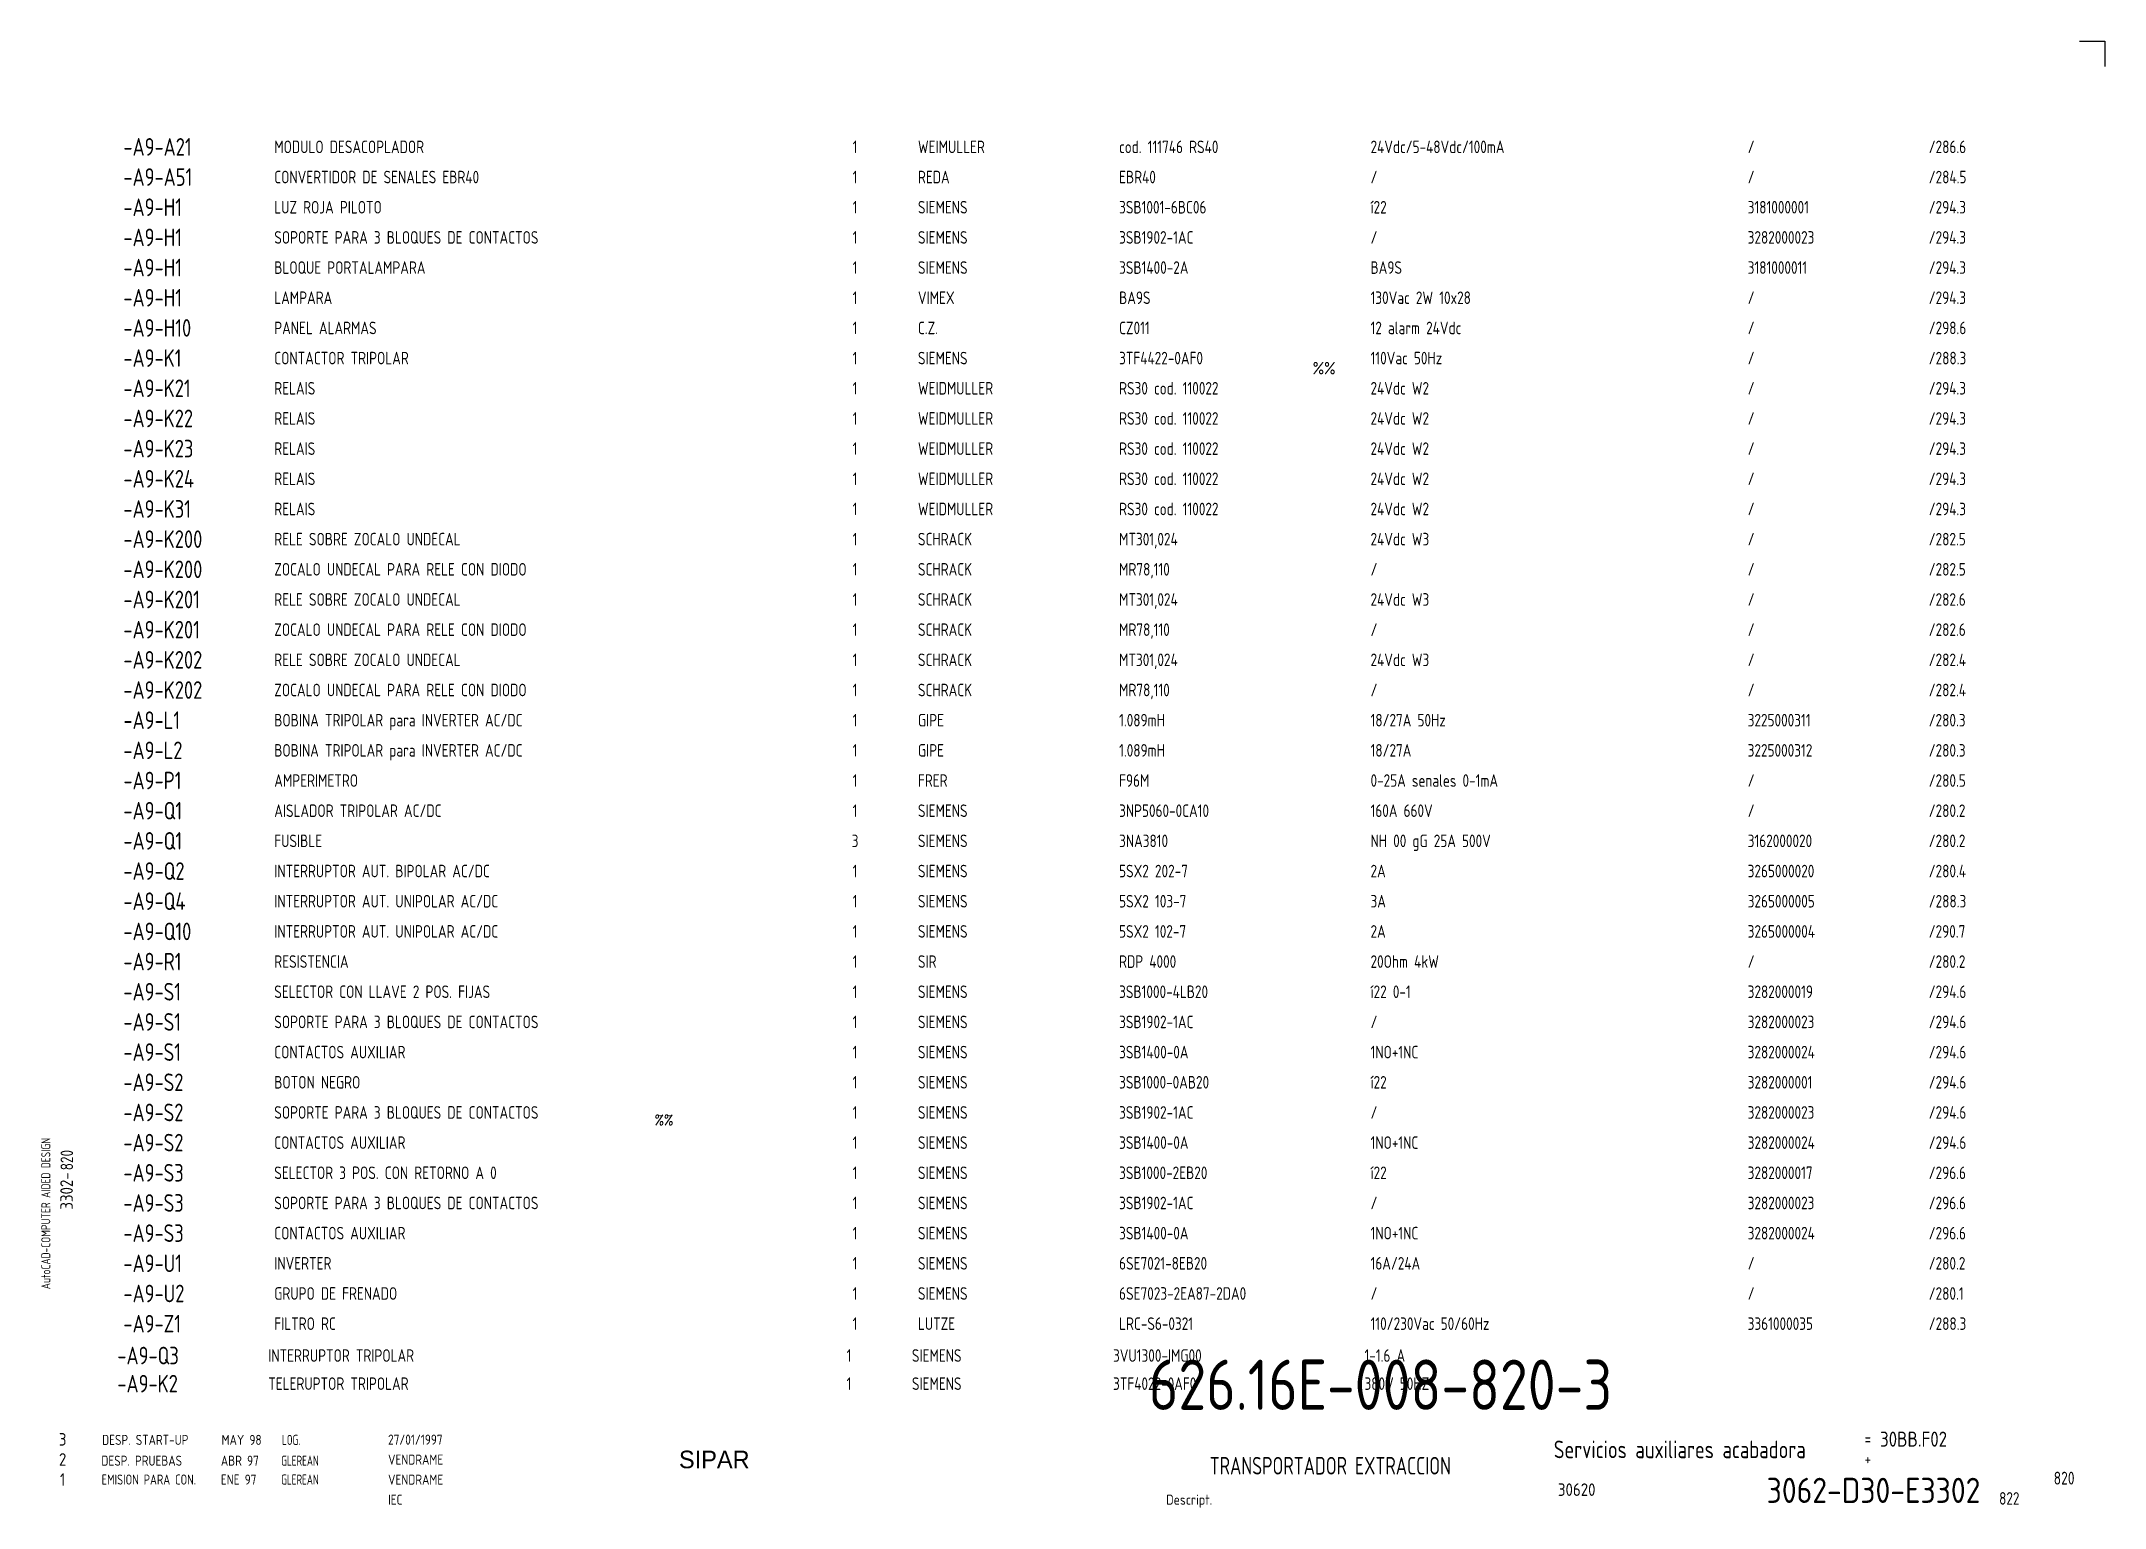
# Model space of a CAD drawing. Extents: x 10 to 420, y 5 to 297.
import ezdxf
from ezdxf.enums import TextEntityAlignment as Align

# ---------------------------------------------------------------- set-up
doc = ezdxf.new("R2010")
doc.units = 0
doc.header["$LTSCALE"] = 8
doc.header["$MEASUREMENT"] = 0
doc.layers.get('0').update_dxf_attribs({"linetype": 'CONTINUOUS'})
doc.layers.add('CART', color=7, linetype='CONTINUOUS')
doc.layers.add('ING', color=7, linetype='CONTINUOUS')
doc.styles.add('DIN', font='DIN', dxfattribs={"width": 0.85})
doc.styles.add('SIMPLEX', font='SIMPLEX', dxfattribs={"width": 0.9})
doc.styles.add('UNIV', font='UNIV')

# ---------------------------------------------------------------- blocks, each defined once
blk = doc.blocks.new('WB-FG100')
at = {"layer": 'CART', "color": 1}
for p, q in [((415, 297), (420, 297)), ((420, 297), (420, 292))]:
    blk.add_line(p, q, dxfattribs=at)
at = {"layer": 'CART', "color": 1, "style": 'DIN', "width": 0.8}
blk.add_text('AutoCAD-COMPUTER AIDED DESIGN', height=1.8, rotation=90, dxfattribs=at).set_placement((11.47, 48.84))
at = {"layer": 'CART', "color": 3, "style": 'DIN', "width": 0.8}
for s, p in [('=', (372.24, 17.91)), ('+', (372.24, 13.87))]:
    blk.add_text(s, height=2.5, dxfattribs=at).set_placement(p)
at = {"layer": 'CART', "color": 7, "style": 'DIN', "width": 0.9}
blk.add_attdef('FILE', text='', height=2.5, rotation=90, dxfattribs=at).set_placement((15.95, 68.38), align=Align.CENTER)
for tag, p in [('MOD-3', (13.92, 19)), ('MOD-2', (13.92, 15)), ('MOD-1', (13.92, 11)), ('NR.COMMESSA', (315, 9))]:
    blk.add_attdef(tag, text='', height=2.5, dxfattribs=at).set_placement(p, align=Align.MIDDLE)
at = {"layer": 'CART', "color": 7, "style": 'DIN'}
for tag, width, p in [('REV-3', 0.9, (21.66, 19)), ('DATA-3', 0.9, (45.37, 19)), ('NOME-3', 0.9, (57.37, 19)), ('REV-2', 0.9, (21.66, 15)), ('DATA-2', 0.9, (45.37, 15)), ('NOME-2', 0.9, (57.37, 15)), ('REV-1', 0.9, (21.66, 11)), ('DATA-1', 0.9, (45.37, 11)), ('NOME-1', 0.7, (57.37, 11))]:
    blk.add_attdef(tag, text='', height=2, dxfattribs=dict(at, width=width)).set_placement(p, align=Align.MIDDLE_LEFT)
at = {"layer": 'CART', "color": 7, "style": 'DIN', "width": 0.9}
for tag, p, height in [('DATA', (78.64, 17.94), 2), ('ESECUTORE', (78.64, 13.97), 2), ('CONTROLLORE', (78.64, 9.99), 2), ('SEGUE', (398.93, 5.65), 2.8), ('NORMA', (78.64, 6.01), 2)]:
    blk.add_attdef(tag, p, '', height=height, dxfattribs=at)
at = {"layer": 'CART', "color": 2, "style": 'DIN', "width": 0.9}
for tag, p in [('TITOLO-1/3', (266.5, 18.23)), ('TITOLO-1/2', (266.5, 15.73)), ('TITOLO-2/3', (266.5, 13.18)), ('TITOLO-2/2', (266.5, 10.68)), ('TITOLO-3/3', (266.5, 8.13))]:
    blk.add_attdef(tag, text='', height=3.5, dxfattribs=at).set_placement(p, align=Align.MIDDLE)
at = {"layer": 'CART', "color": 3, "style": 'DIN', "width": 0.9}
blk.add_attdef('ASSIEME', text='', height=3.5, dxfattribs=at).set_placement((334, 17), align=Align.MIDDLE)
at = {"layer": 'CART', "color": 3, "style": 'DIN', "width": 0.85}
for tag, p in [('=', (375.33, 16.63)), ('+', (375.33, 12.76))]:
    blk.add_attdef(tag, text='', height=3, dxfattribs=at).set_placement(p, align=Align.BOTTOM_LEFT)
at = {"layer": 'CART', "color": 3, "style": 'DIN', "width": 0.9}
blk.add_attdef('FOGLIO', text='', height=2.8, dxfattribs=at).set_placement((414.2, 9.56), align=Align.RIGHT)
at = {"layer": 'CART', "color": 2, "style": 'DIN', "width": 0.9}
blk.add_attdef('DISEGNO', text='', height=5, dxfattribs=at).set_placement((395.27, 6.35), align=Align.RIGHT)
at = {"layer": 'CART', "color": 1, "style": 'DIN', "width": 0.9}
blk.add_attdef('TIPOLOGIA', (233.37, 6), '', height=2, dxfattribs=at)
blk = doc.blocks.new('DESP')
at = {"linetype": 'Continuous', "style": 'DIN'}
for s, width, p in [('DESP. START-UP', 0.85, (21.62, 17.59)), ('MAY 98', 0.85, (45.38, 17.59)), ('LOG.', 0.7, (57.38, 17.59))]:
    blk.add_text(s, height=2, dxfattribs=dict(at, width=width)).set_placement(p)
blk = doc.blocks.new('D')
at = {"linetype": 'Continuous'}
blk.add_blockref('DESP', (-5.04, -5.13), dxfattribs=at)

msp = doc.modelspace()

# ---------------------------------------------------------------- block references
at = {"linetype": 'Continuous'}
msp.add_blockref('D', (5.19, 5.43), dxfattribs=at)
at = {"layer": 'CART'}
ref = msp.add_blockref('WB-FG100', (0, 0), dxfattribs=at)
ref.add_attrib('TIPOLOGIA', 'Descript.', (233.37, 6), dxfattribs={"color": 1, "height": 2, "style": 'DIN', "width": 0.9})
ref.add_attrib('ASSIEME', 'Servicios auxiliares acabadora', dxfattribs={"color": 3, "height": 3.5, "style": 'DIN', "width": 0.8}).set_placement((335.5, 17), align=Align.MIDDLE)
ref.add_attrib('=', '30BB.F02', dxfattribs={"color": 3, "height": 3, "style": 'DIN', "width": 0.85}).set_placement((375.33, 16.63), align=Align.BOTTOM_LEFT)
ref.add_attrib('NR.COMMESSA', '30620', dxfattribs={"color": 7, "height": 2.5, "style": 'DIN', "width": 0.9}).set_placement((315, 9), align=Align.MIDDLE)
ref.add_attrib('DISEGNO', '3062-D30-E3302', dxfattribs={"color": 2, "height": 5, "style": 'DIN', "width": 0.9}).set_placement((395.27, 6.35), align=Align.RIGHT)
ref.add_attrib('DATA', '27/01/1997', (78.64, 17.94), dxfattribs={"color": 7, "height": 2, "style": 'DIN', "width": 0.85})
ref.add_attrib('ESECUTORE', 'VENDRAME', (78.64, 13.97), dxfattribs={"color": 7, "height": 2, "style": 'DIN', "width": 0.85})
ref.add_attrib('CONTROLLORE', 'VENDRAME', (78.64, 9.99), dxfattribs={"color": 7, "height": 2, "style": 'DIN', "width": 0.85})
ref.add_attrib('NORMA', 'IEC', (78.64, 6.01), dxfattribs={"color": 7, "height": 2, "style": 'DIN', "width": 0.85})
ref.add_attrib('MOD-1', '1', dxfattribs={"color": 7, "height": 2.5, "style": 'DIN', "width": 0.9}).set_placement((13.92, 11), align=Align.MIDDLE)
ref.add_attrib('REV-1', 'EMISION PARA CON.', dxfattribs={"color": 7, "height": 2, "style": 'DIN', "width": 0.8}).set_placement((21.66, 11), align=Align.MIDDLE_LEFT)
ref.add_attrib('DATA-1', 'ENE 97', dxfattribs={"color": 7, "height": 2, "style": 'DIN', "width": 0.85}).set_placement((45.37, 11), align=Align.MIDDLE_LEFT)
ref.add_attrib('NOME-1', 'GLEREAN', dxfattribs={"color": 7, "height": 2, "style": 'DIN', "width": 0.7}).set_placement((57.37, 11), align=Align.MIDDLE_LEFT)
ref.add_attrib('MOD-2', '2', dxfattribs={"color": 7, "height": 2.5, "style": 'DIN', "width": 0.9}).set_placement((13.92, 15), align=Align.MIDDLE)
ref.add_attrib('MOD-3', '3', dxfattribs={"color": 7, "height": 2.5, "style": 'DIN', "width": 0.9}).set_placement((13.92, 19), align=Align.MIDDLE)
ref.add_attrib('FILE', '3302-', dxfattribs={"color": 7, "height": 2.5, "rotation": 90, "style": 'DIN', "width": 0.9}).set_placement((15.95, 68.38), align=Align.CENTER)

# ---------------------------------------------------------------- texts
at = {"color": 3, "style": 'DIN', "width": 0.8}
for s, p in [('-A9-A21', (26, 276)), ('-A9-A51', (26, 270)), ('-A9-H1', (26, 264)), ('-A9-H1', (26, 258)), ('-A9-H1', (26, 252)), ('-A9-H1', (26, 246)), ('-A9-H10', (26, 240)), ('-A9-K1', (26, 234)), ('-A9-K21', (26, 228)), ('-A9-K22', (26, 222)), ('-A9-K23', (26, 216)), ('-A9-K24', (26, 210)), ('-A9-K31', (26, 204)), ('-A9-K200', (26, 198)), ('-A9-K200', (26, 192)), ('-A9-K201', (26, 186)), ('-A9-K201', (26, 180)), ('-A9-K202', (26, 174)), ('-A9-K202', (26, 168)), ('-A9-L1', (26, 162)), ('-A9-L2', (26, 156)), ('-A9-P1', (26, 150)), ('-A9-Q1', (26, 144)), ('-A9-Q1', (26, 138)), ('-A9-Q2', (26, 132)), ('-A9-Q4', (26, 126)), ('-A9-Q10', (26, 120)), ('-A9-R1', (26, 114)), ('-A9-S1', (26, 108)), ('-A9-S1', (26, 102)), ('-A9-S1', (26, 96)), ('-A9-S2', (26, 90)), ('-A9-S2', (26, 84)), ('-A9-S2', (26, 78)), ('-A9-S3', (26, 72)), ('-A9-S3', (26, 66)), ('-A9-S3', (26, 60)), ('-A9-U1', (26, 54)), ('-A9-U2', (26, 48)), ('-A9-Z1', (26, 42)), ('-A9-Q3', (24.8, 35.66)), ('-A9-K2', (24.8, 30.07))]:
    msp.add_text(s, height=3.5, dxfattribs=at).set_placement(p, align=Align.MIDDLE_LEFT)
at = {"color": 7, "style": 'DIN', "width": 0.8}
for s, p in [('1', (171.5, 276)), ('1', (171.5, 270)), ('1', (171.5, 264)), ('1', (171.5, 258)), ('1', (171.5, 252)), ('1', (171.5, 246)), ('1', (171.5, 240)), ('1', (171.5, 234)), ('1', (171.5, 228)), ('1', (171.5, 222)), ('1', (171.5, 216)), ('1', (171.5, 210)), ('1', (171.5, 204)), ('1', (171.5, 198)), ('1', (171.5, 192)), ('1', (171.5, 186)), ('1', (171.5, 180)), ('1', (171.5, 174)), ('1', (171.5, 168)), ('1', (171.5, 162)), ('1', (171.5, 156)), ('1', (171.5, 150)), ('1', (171.5, 144)), ('3', (171.5, 138)), ('1', (171.5, 132)), ('1', (171.5, 126)), ('1', (171.5, 120)), ('1', (171.5, 114)), ('1', (171.5, 108)), ('1', (171.5, 102)), ('1', (171.5, 96)), ('1', (171.5, 90)), ('1', (171.5, 84)), ('1', (171.5, 78)), ('1', (171.5, 72)), ('1', (171.5, 66)), ('1', (171.5, 60)), ('1', (171.5, 54)), ('1', (171.5, 48)), ('1', (171.5, 42)), ('1', (170.3, 35.66)), ('1', (170.3, 30.07))]:
    msp.add_text(s, height=2.5, dxfattribs=at).set_placement(p, align=Align.MIDDLE)
for s, p in [('WEIMULLER', (184, 276)), ('cod. 111746 RS40', (224, 276)), ('24Vdc/5-48Vdc/100mA', (274, 276)), ('/', (349, 276)), ('/286.6', (385, 276)), ('REDA', (184, 270)), ('EBR40', (224, 270)), ('/', (274, 270)), ('/', (349, 270)), ('/284.5', (385, 270)), ('SIEMENS', (184, 264)), ('3SB1001-6BC06', (224, 264)), ('í22', (274, 264)), ('3181000001', (349, 264)), ('/294.3', (385, 264)), ('SIEMENS', (184, 258)), ('3SB1902-1AC', (224, 258)), ('/', (274, 258)), ('3282000023', (349, 258)), ('/294.3', (385, 258)), ('SIEMENS', (184, 252)), ('3SB1400-2A', (224, 252)), ('BA9S', (274, 252)), ('3181000011', (349, 252)), ('/294.3', (385, 252)), ('VIMEX', (184, 246)), ('BA9S', (224, 246)), ('130Vac 2W 10x28', (274, 246)), ('/', (349, 246)), ('/294.3', (385, 246)), ('C.Z.', (184, 240)), ('CZ011', (224, 240)), ('12 alarm 24Vdc', (274, 240)), ('/', (349, 240)), ('/298.6', (385, 240)), ('SIEMENS', (184, 234)), ('3TF4422-0AF0', (224, 234)), ('110Vac 50Hz', (274, 234)), ('/', (349, 234)), ('/288.3', (385, 234)), ('WEIDMULLER', (184, 228)), ('RS30 cod. 110022', (224, 228)), ('24Vdc W2', (274, 228)), ('/', (349, 228)), ('/294.3', (385, 228)), ('WEIDMULLER', (184, 222)), ('RS30 cod. 110022', (224, 222)), ('24Vdc W2', (274, 222)), ('/', (349, 222)), ('/294.3', (385, 222)), ('WEIDMULLER', (184, 216)), ('RS30 cod. 110022', (224, 216)), ('24Vdc W2', (274, 216)), ('/', (349, 216)), ('/294.3', (385, 216)), ('WEIDMULLER', (184, 210)), ('RS30 cod. 110022', (224, 210)), ('24Vdc W2', (274, 210)), ('/', (349, 210)), ('/294.3', (385, 210)), ('WEIDMULLER', (184, 204)), ('RS30 cod. 110022', (224, 204)), ('24Vdc W2', (274, 204)), ('/', (349, 204)), ('/294.3', (385, 204)), ('SCHRACK', (184, 198)), ('MT301,024', (224, 198)), ('24Vdc W3', (274, 198)), ('/', (349, 198)), ('/282.5', (385, 198)), ('SCHRACK', (184, 192)), ('MR78,110', (224, 192)), ('/', (274, 192)), ('/', (349, 192)), ('/282.5', (385, 192)), ('SCHRACK', (184, 186)), ('MT301,024', (224, 186)), ('24Vdc W3', (274, 186)), ('/', (349, 186)), ('/282.6', (385, 186)), ('SCHRACK', (184, 180)), ('MR78,110', (224, 180)), ('/', (274, 180)), ('/', (349, 180)), ('/282.6', (385, 180)), ('SCHRACK', (184, 174)), ('MT301,024', (224, 174)), ('24Vdc W3', (274, 174)), ('/', (349, 174)), ('/282.4', (385, 174)), ('SCHRACK', (184, 168)), ('MR78,110', (224, 168)), ('/', (274, 168)), ('/', (349, 168)), ('/282.4', (385, 168)), ('GIPE', (184, 162)), ('1.089mH', (224, 162)), ('18/27A 50Hz', (274, 162)), ('3225000311', (349, 162)), ('/280.3', (385, 162)), ('GIPE', (184, 156)), ('1.089mH', (224, 156)), ('18/27A', (274, 156)), ('3225000312', (349, 156)), ('/280.3', (385, 156)), ('FRER', (184, 150)), ('F96M', (224, 150)), ('0-25A senales 0-1mA', (274, 150)), ('/', (349, 150)), ('/280.5', (385, 150)), ('SIEMENS', (184, 144)), ('3NP5060-0CA10', (224, 144)), ('160A 660V', (274, 144)), ('/', (349, 144)), ('/280.2', (385, 144)), ('SIEMENS', (184, 138)), ('3NA3810', (224, 138)), ('NH 00 gG 25A 500V', (274, 138)), ('3162000020', (349, 138)), ('/280.2', (385, 138)), ('SIEMENS', (184, 132)), ('5SX2 202-7', (224, 132)), ('2A', (274, 132)), ('3265000020', (349, 132)), ('/280.4', (385, 132)), ('SIEMENS', (184, 126)), ('5SX2 103-7', (224, 126)), ('3A', (274, 126)), ('3265000005', (349, 126)), ('/288.3', (385, 126)), ('SIEMENS', (184, 120)), ('5SX2 102-7', (224, 120)), ('2A', (274, 120)), ('3265000004', (349, 120)), ('/290.7', (385, 120)), ('SIR', (184, 114)), ('RDP 4000', (224, 114)), ('20Ohm 4kW', (274, 114)), ('/', (349, 114)), ('/280.2', (385, 114)), ('SIEMENS', (184, 108)), ('3SB1000-4LB20', (224, 108)), ('í22 0-1', (274, 108)), ('3282000019', (349, 108)), ('/294.6', (385, 108)), ('SIEMENS', (184, 102)), ('3SB1902-1AC', (224, 102)), ('/', (274, 102)), ('3282000023', (349, 102)), ('/294.6', (385, 102)), ('SIEMENS', (184, 96)), ('3SB1400-0A', (224, 96)), ('1NO+1NC', (274, 96)), ('3282000024', (349, 96)), ('/294.6', (385, 96)), ('SIEMENS', (184, 90)), ('3SB1000-0AB20', (224, 90)), ('í22', (274, 90)), ('3282000001', (349, 90)), ('/294.6', (385, 90)), ('SIEMENS', (184, 84)), ('3SB1902-1AC', (224, 84)), ('/', (274, 84)), ('3282000023', (349, 84)), ('/294.6', (385, 84)), ('SIEMENS', (184, 78)), ('3SB1400-0A', (224, 78)), ('1NO+1NC', (274, 78)), ('3282000024', (349, 78)), ('/294.6', (385, 78)), ('SIEMENS', (184, 72)), ('3SB1000-2EB20', (224, 72)), ('í22', (274, 72)), ('3282000017', (349, 72)), ('/296.6', (385, 72)), ('SIEMENS', (184, 66)), ('3SB1902-1AC', (224, 66)), ('/', (274, 66)), ('3282000023', (349, 66)), ('/296.6', (385, 66)), ('SIEMENS', (184, 60)), ('3SB1400-0A', (224, 60)), ('1NO+1NC', (274, 60)), ('3282000024', (349, 60)), ('/296.6', (385, 60)), ('SIEMENS', (184, 54)), ('6SE7021-8EB20', (224, 54)), ('16A/24A', (274, 54)), ('/', (349, 54)), ('/280.2', (385, 54)), ('SIEMENS', (184, 48)), ('6SE7023-2EA87-2DA0', (224, 48)), ('/', (274, 48)), ('/', (349, 48)), ('/280.1', (385, 48)), ('LUTZE', (184, 42)), ('LRC-S6-0321', (224, 42)), ('110/230Vac 50/60Hz', (274, 42)), ('3361000035', (349, 42)), ('/288.3', (385, 42)), ('SIEMENS', (182.8, 35.66)), ('3VU1300-IMG00', (222.8, 35.66)), ('1-1.6 A', (272.8, 35.66)), ('SIEMENS', (182.8, 30.07)), ('3TF4022-0AF0', (222.8, 30.07)), ('380V 50HZ', (272.8, 30.07))]:
    msp.add_text(s, height=2.5, dxfattribs=at).set_placement(p, align=Align.MIDDLE_LEFT)
at = {"style": 'DIN'}
for s, width, p in [('%%', 0.85, (262.5, 230.75)), ('822', 0.8, (399, 6))]:
    msp.add_text(s, height=2.5, dxfattribs=dict(at, width=width)).set_placement(p)
at = {"color": 7, "linetype": 'Continuous', "style": 'SIMPLEX', "width": 0.9}
msp.add_text('%%', height=2, dxfattribs=at).set_placement((133.5, 82.5), align=Align.MIDDLE)
at = {"style": 'DIN', "width": 0.8}
msp.add_text('820', height=2.5, rotation=90, dxfattribs=at).set_placement((16, 72.5))
at = {"linetype": 'Continuous', "style": 'DIN'}
for s, width, p in [('DESP. PRUEBAS', 0.85, (21.62, 13.75)), ('ABR 97', 0.85, (45.38, 13.75)), ('GLEREAN', 0.7, (57.38, 13.75))]:
    msp.add_text(s, height=2, dxfattribs=dict(at, width=width)).set_placement(p)
at = {"color": 3, "style": 'DIN', "width": 0.75}
msp.add_text('TRANSPORTADOR EXTRACCION', height=3.5, dxfattribs=at).set_placement((266, 12), align=Align.CENTER)
at = {"color": 3, "style": 'DIN', "width": 0.8}
msp.add_text('820', height=2.56, dxfattribs=at).set_placement((414, 10), align=Align.RIGHT)
at = {"color": 2, "insert": (229.91, 34.85), "char_height": 10, "width": 111.0411, "attachment_point": 1, "style": 'DIN'}
msp.add_mtext('626.16E-008-820-3', dxfattribs=at)
at = {"layer": 'CART', "color": 2, "linetype": 'Continuous', "style": 'UNIV'}
msp.add_text('SIPAR', height=3.5, dxfattribs=at).set_placement((143.5, 13.25), align=Align.CENTER)
at = {"layer": 'ING', "color": 7, "style": 'DIN', "width": 0.8}
for s, p in [('MODULO DESACOPLADOR', (56, 276)), ('CONVERTIDOR DE SENALES EBR40', (56, 270)), ('LUZ ROJA PILOTO', (56, 264)), ('SOPORTE PARA 3 BLOQUES DE CONTACTOS', (56, 258)), ('BLOQUE PORTALAMPARA', (56, 252)), ('LAMPARA', (56, 246)), ('PANEL ALARMAS', (56, 240)), ('CONTACTOR TRIPOLAR', (56, 234)), ('RELAIS', (56, 228)), ('RELAIS', (56, 222)), ('RELAIS', (56, 216)), ('RELAIS', (56, 210)), ('RELAIS', (56, 204)), ('RELE SOBRE ZOCALO UNDECAL', (56, 198)), ('ZOCALO UNDECAL PARA RELE CON DIODO', (56, 192)), ('RELE SOBRE ZOCALO UNDECAL', (56, 186)), ('ZOCALO UNDECAL PARA RELE CON DIODO', (56, 180)), ('RELE SOBRE ZOCALO UNDECAL', (56, 174)), ('ZOCALO UNDECAL PARA RELE CON DIODO', (56, 168)), ('BOBINA TRIPOLAR para INVERTER AC/DC', (56, 162)), ('BOBINA TRIPOLAR para INVERTER AC/DC', (56, 156)), ('AMPERIMETRO', (56, 150)), ('AISLADOR TRIPOLAR AC/DC', (56, 144)), ('FUSIBLE', (56, 138)), ('INTERRUPTOR AUT. BIPOLAR AC/DC', (56, 132)), ('INTERRUPTOR AUT. UNIPOLAR AC/DC', (56, 126)), ('INTERRUPTOR AUT. UNIPOLAR AC/DC', (56, 120)), ('RESISTENCIA', (56, 114)), ('SELECTOR CON LLAVE 2 POS. FIJAS', (56, 108)), ('SOPORTE PARA 3 BLOQUES DE CONTACTOS', (56, 102)), ('CONTACTOS AUXILIAR', (56, 96)), ('BOTON NEGRO', (56, 90)), ('SOPORTE PARA 3 BLOQUES DE CONTACTOS', (56, 84)), ('CONTACTOS AUXILIAR', (56, 78)), ('SELECTOR 3 POS. CON RETORNO A 0', (56, 72)), ('SOPORTE PARA 3 BLOQUES DE CONTACTOS', (56, 66)), ('CONTACTOS AUXILIAR', (56, 60)), ('INVERTER', (56, 54)), ('GRUPO DE FRENADO', (56, 48)), ('FILTRO RC', (56, 42)), ('INTERRUPTOR TRIPOLAR', (54.8, 35.66)), ('TELERUPTOR TRIPOLAR', (54.8, 30.07))]:
    msp.add_text(s, height=2.5, dxfattribs=at).set_placement(p, align=Align.MIDDLE_LEFT)

doc.saveas('drawing.dxf')
